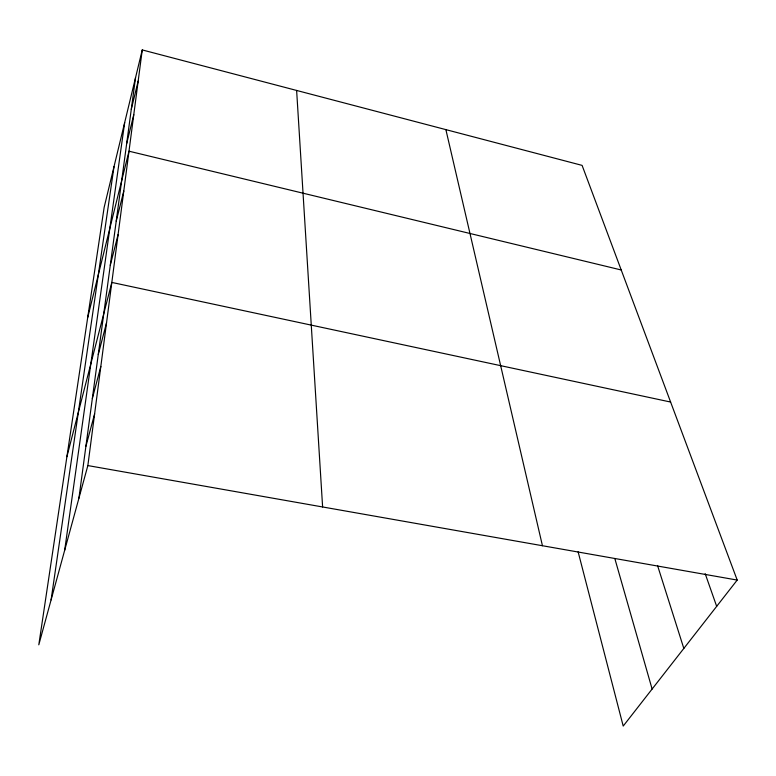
<?xml version="1.0" encoding="UTF-8"?>
<svg xmlns="http://www.w3.org/2000/svg" width="776" height="776" viewBox="0 0 776 776"><rect width="100%" height="100%" fill="white"/><g stroke="black" fill="none" stroke-linecap="round" stroke-linejoin="round"><path stroke-width="1.16" d="M142.25 49.926L104.168 207.299L38.8 644.817L87.853 465.571L142.25 49.926L582.097 165.385L737.2 580.07L623.206 726.074L578.12 551.804M78.9 498.279L135.548 77.639M64.689 550.213L124.684 122.54M51.09 599.916L114.023 166.578M131.28 109.319L138.186 81.014M126.672 143.579L133.782 114.654M87.717 317.442L129 151.194L621.227 269.98M116.225 221.15L123.791 191.012M110.279 265.314L118.088 234.575M66.901 456.715L111.822 282.425L670.619 402.046M98.261 354.506L106.545 322.767M92.334 398.554L100.832 366.447M85.903 446.316L94.623 413.87M87.853 465.571L737.2 580.07M705.19 573.697L716.675 606.366M657.524 565.452L683.821 648.435M614.825 558.536L652.112 689.049M445.88 129.631L542.443 545.732M296.626 90.443L322.612 506.961"/></g></svg>
